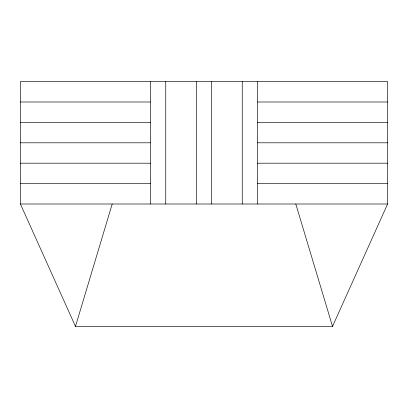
<?xml version="1.0" encoding="UTF-8"?>
<svg xmlns="http://www.w3.org/2000/svg" width="408" height="408" viewBox="0 0 408 408"><rect width="100%" height="100%" fill="white"/><g stroke="black" fill="none" stroke-linecap="round" stroke-linejoin="round"><path stroke-width="0.61" d="M75.48 326.4L20.4 204L20.4 81.6L387.6 81.6L387.6 204L332.52 326.4L75.48 326.4L112.2 204M20.4 102L150.45 102M257.55 102L387.6 102M20.4 122.4L150.45 122.4M257.55 122.4L387.6 122.4M20.4 142.8L150.45 142.8M257.55 142.8L387.6 142.8M20.4 163.2L150.45 163.2M257.55 163.2L387.6 163.2M20.4 183.6L150.45 183.6M257.55 183.6L387.6 183.6M20.4 204L387.6 204M295.8 204L332.52 326.4M257.55 81.6L257.55 204M242.25 81.6L242.25 204M211.65 81.6L211.65 204M196.35 81.6L196.35 204M165.75 81.6L165.75 204M150.45 81.6L150.45 204"/></g></svg>
